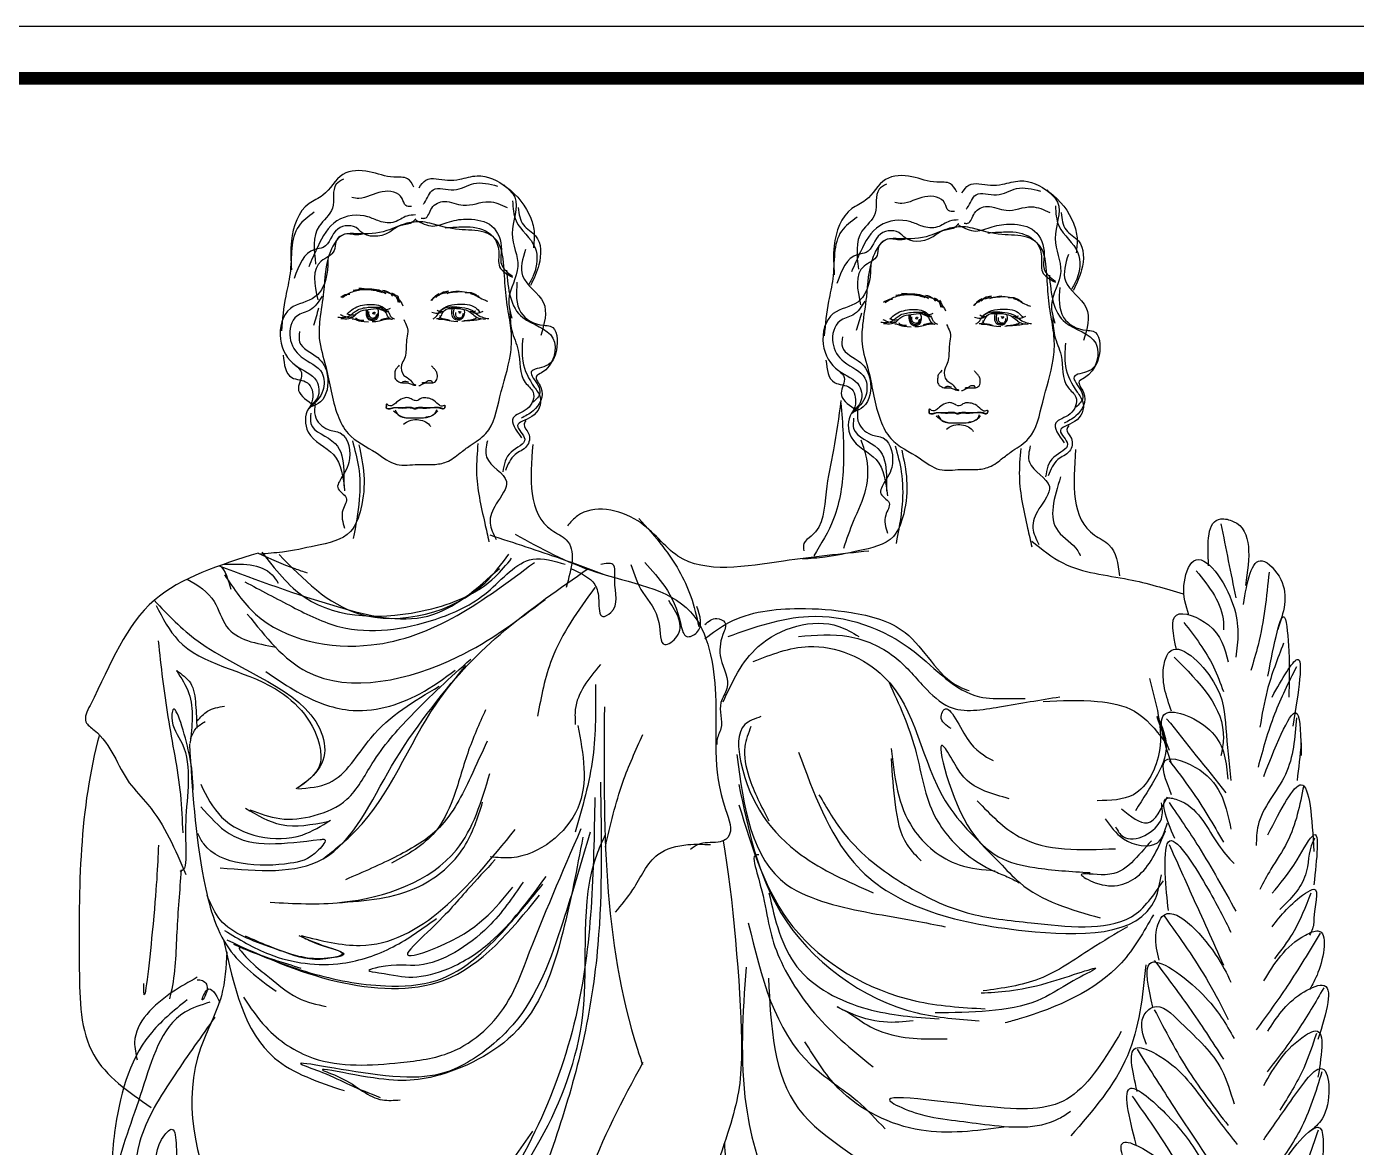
# Model space of a CAD drawing. Extents: x 3172 to 33391, y 13916 to 34175.
# Drawn here: x 4841 to 6028, y 16581 to 17581 of the extents above; entities that cross this region are included whole.
import ezdxf

# ---------------------------------------------------------------- set-up
doc = ezdxf.new("R2010")
doc.units = 0
doc.layers.get('0').update_dxf_attribs({"linetype": 'CONTINUOUS'})

# ---------------------------------------------------------------- blocks, each defined once
blk = doc.blocks.new('A$C78832254')
at = {"color": 7}
for points in [[(299.03029, 2212.48373), (293.41999, 2219.8416), (281.14744, 2221.2431), (259.05685, 2226.14835), (235.56368, 2223.69572), (217.68083, 2205.12587), (205.40827, 2197.768), (189.62929, 2164.4824), (189.62929, 2138.55467)], [(303.6364, 2211.64769), (309.82302, 2218.60228), (329.15619, 2218.60228), (339.98276, 2219.37501), (355.44931, 2222.46594), (381.74242, 2212.42042), (403.39556, 2184.60205), (406.48887, 2171.46561), (405.71554, 2158.32916)], [(783.77723, 2207.99952), (778.16693, 2215.35739), (765.89437, 2216.75889), (743.80378, 2221.66413), (720.31062, 2219.21151), (702.42777, 2200.64165), (690.15521, 2193.28378), (674.37622, 2159.99819), (674.37622, 2134.07046)], [(236.26324, 2219.61307), (229.70167, 2214.92985), (226.26466, 2193.69922), (214.39137, 2177.46404), (211.26682, 2143.74482)], [(296.92644, 2194.965), (291.66677, 2196.01612), (288.51097, 2202.32287), (270.62811, 2208.27923), (249.94009, 2202.32287), (243.62851, 2203.02362)], [(307.50304, 2197.13359), (308.44042, 2198.38245), (316.25179, 2209.93441), (334.68665, 2209.93441), (352.4966, 2215.55428), (373.74356, 2213.36877)], [(379.36777, 2214.30542), (389.05388, 2203.37789), (386.86669, 2170.90752), (391.86598, 2141.55931), (383.74214, 2111.89888), (386.55424, 2095.35148)], [(721.01017, 2215.12886), (714.44861, 2210.44564), (711.0116, 2189.21501), (699.13831, 2172.97983), (696.01375, 2139.2606)], [(788.38334, 2207.16347), (794.56996, 2214.11806), (813.90313, 2214.11806), (824.7297, 2214.89079), (840.19625, 2217.98172), (866.48935, 2207.93621), (888.1425, 2180.11784), (891.23581, 2166.9814), (890.46248, 2153.84495)], [(792.24998, 2192.64938), (793.18735, 2193.89824), (800.99873, 2205.4502), (819.43359, 2205.4502), (837.24354, 2211.07007), (858.4905, 2208.88456)], [(864.1147, 2209.8212), (873.80081, 2198.89368), (871.61363, 2166.42331), (876.61292, 2137.07509), (868.48907, 2107.41466), (871.30117, 2090.86727)], [(305.62831, 2184.64499), (308.75287, 2184.64499), (315.00197, 2193.69922), (326.25037, 2199.63131), (343.12295, 2196.19694), (365.93218, 2199.31909), (382.17986, 2194.32365)], [(387.15571, 2200.0567), (390.24901, 2182.28386), (407.2622, 2158.32916), (406.15704, 2134.74987), (401.51708, 2125.47708)], [(781.67337, 2190.48078), (776.41371, 2191.53191), (773.25791, 2197.83865), (755.37505, 2203.79502), (734.68703, 2197.83865), (728.37544, 2198.5394)], [(210.06386, 2190.01118), (196.14398, 2177.64747), (188.41071, 2135.14719), (184.54407, 2115.05616), (180.67744, 2084.14686)], [(300.43287, 2187.60713), (292.7187, 2186.556), (281.84872, 2181.30038), (268.1736, 2182.00113), (258.00492, 2185.85525), (230.30402, 2182.3515), (213.12245, 2159.22678), (205.05763, 2141.35767)], [(392.20426, 2194.11514), (396.80037, 2178.61521), (407.71612, 2168.856), (410.58868, 2143.02278), (403.12002, 2124.65249)], [(694.8108, 2185.52697), (680.89091, 2173.16325), (673.15764, 2130.66298), (669.29101, 2110.57194), (665.42438, 2079.66265)], [(790.37525, 2180.16077), (793.4998, 2180.16077), (799.7489, 2189.21501), (810.9973, 2195.14709), (827.86988, 2191.71273), (850.67912, 2194.83488), (866.92679, 2189.83944)], [(871.90264, 2195.57249), (874.99594, 2177.79965), (892.00914, 2153.84495), (890.90397, 2130.26565), (886.26401, 2120.99287)], [(876.9512, 2189.63093), (881.54731, 2174.131), (892.46306, 2164.37178), (895.33562, 2138.53857), (887.86695, 2120.16828)], [(300.78351, 2184.10338), (296.92644, 2180.59963), (286.4071, 2177.79664), (276.58906, 2171.84027), (251.69332, 2172.54102), (249.2388, 2174.99364), (231.00531, 2174.99364), (218.03147, 2158.52603), (210.66794, 2156.77415), (192.0838, 2130.84643)], [(300.58144, 2181.49252), (292.63789, 2180.0918), (274.88171, 2173.55508), (247.78016, 2170.75363), (237.033, 2170.28672), (224.41676, 2154.87873), (218.34228, 2118.92676), (215.00062, 2094.13402), (214.55523, 2077.22181), (220.34544, 2052.29854), (230.95852, 2008.73631), (240.30388, 1992.3945), (265.53634, 1975.11888), (283.7598, 1964.84689), (302.45052, 1964.84689), (316.46856, 1964.84689), (328.15026, 1967.18143), (340.29922, 1975.11888), (349.17731, 1981.6556), (363.19535, 1992.3945), (375.81159, 2025.07811), (385.15695, 2062.89772), (386.09149, 2081.57407), (383.28788, 2101.18423), (380.48427, 2124.06275), (378.61519, 2148.34201), (373.00799, 2164.68381), (361.79355, 2172.15435), (339.36469, 2174.48889), (313.19768, 2180.0918), (304.78686, 2181.49252), (297.31057, 2181.02561)], [(300.5431, 2183.05659), (316.00964, 2177.64747), (330.70285, 2181.51113), (347.71604, 2183.82932), (368.59586, 2177.64747), (377.10245, 2156.7837), (377.10245, 2143.64725), (387.15571, 2132.829)], [(326.83621, 2176.102), (340.75609, 2176.87473), (349.26269, 2176.87473), (369.36918, 2168.37468), (374.78247, 2155.23823), (375.5558, 2141.32905), (387.15571, 2132.05626)], [(785.53045, 2179.61917), (781.67337, 2176.11542), (771.15404, 2173.31243), (761.33599, 2167.35606), (736.44025, 2168.05681), (733.98574, 2170.50943), (715.75224, 2170.50943), (702.77841, 2154.04181), (695.41488, 2152.28994), (676.83073, 2126.36221)], [(785.1798, 2183.12291), (777.46564, 2182.07179), (766.59566, 2176.81617), (752.92054, 2177.51692), (742.75185, 2181.37104), (715.05095, 2177.86729), (697.86939, 2154.74256), (689.80457, 2136.87346)], [(785.32838, 2177.00831), (777.38483, 2175.60759), (759.62865, 2169.07087), (732.5271, 2166.26941), (721.77994, 2165.8025), (709.1637, 2150.39452), (703.08922, 2114.44255), (699.74756, 2089.64981), (699.30216, 2072.73759), (705.09238, 2047.81433), (715.70546, 2004.25209), (725.05081, 1987.91029), (750.28328, 1970.63466), (768.50674, 1960.36268), (787.19746, 1960.36268), (801.21549, 1960.36268), (812.89719, 1962.69722), (825.04616, 1970.63466), (833.92425, 1977.17139), (847.94229, 1987.91029), (860.55853, 2020.5939), (869.90389, 2058.4135), (870.83843, 2077.08985), (868.03482, 2096.70002), (865.23121, 2119.57854), (863.36213, 2143.85779), (857.75492, 2160.1996), (846.54049, 2167.67014), (824.11163, 2170.00468), (797.94462, 2175.60759), (789.53379, 2177.00831), (782.05751, 2176.5414)], [(785.29004, 2178.57238), (800.75657, 2173.16325), (815.44979, 2177.02691), (832.46297, 2179.34511), (853.3428, 2173.16325), (861.84939, 2152.29949), (861.84939, 2139.16303), (871.90264, 2128.34478)], [(253.09589, 2170.43877), (248.88816, 2169.73802), (237.66755, 2170.43877), (229.60273, 2164.13202), (227.84951, 2155.72303), (216.27825, 2146.26292), (213.12245, 2111.9262)], [(737.84283, 2165.95456), (733.6351, 2165.25381), (722.41449, 2165.95456), (714.34966, 2159.64781), (712.59644, 2151.23882), (701.02519, 2141.7787), (697.86939, 2107.44198)], [(811.58314, 2171.61779), (825.50303, 2172.39052), (834.00962, 2172.39052), (854.11612, 2163.89047), (859.52941, 2150.75402), (860.30274, 2136.84484), (871.90264, 2127.57205)], [(398.75561, 2156.7837), (396.10378, 2133.2044), (414.66363, 2109.24971), (412.34365, 2079.88588)], [(883.50255, 2152.29949), (880.85072, 2128.72019), (899.41057, 2104.76549), (897.09059, 2075.40167)], [(222.24559, 2147.72053), (221.38893, 2134.88061), (210.68077, 2114.33674), (188.83611, 2104.06481), (179.84125, 2076.67298), (193.5477, 2053.13314), (211.96575, 2039.43722), (212.82241, 2024.45732), (205.11252, 2015.04138), (204.65057, 1993.73719), (227.07705, 1973.64616), (237.1303, 1941.1914)], [(381.74242, 2138.23812), (396.22585, 2095.94893), (423.17022, 2077.56768), (413.11698, 2046.65839), (408.47702, 2043.56746), (412.34365, 2033.52195), (405.38371, 2012.65818), (394.88897, 2006.10091)], [(706.99253, 2143.23631), (706.13587, 2130.3964), (695.42771, 2109.85253), (673.58305, 2099.5806), (664.58819, 2072.18877), (678.29464, 2048.64892), (696.71268, 2034.95301), (697.56934, 2019.9731), (689.85946, 2010.55717), (689.39751, 1989.25298), (711.82398, 1969.16194), (721.87724, 1936.70719)], [(391.02234, 2127.41987), (394.50232, 2100.5415), (414.61027, 2089.06007), (420.85024, 2088.38593), (426.26353, 2066.74943), (416.98361, 2052.84026), (403.83706, 2047.43113), (410.02367, 2035.06741), (411.57032, 2028.88555), (405.38371, 2020.3855)], [(866.48935, 2133.75391), (880.97279, 2091.46471), (907.91716, 2073.08347), (897.86392, 2042.17418), (893.22395, 2039.08325), (897.09059, 2029.03773), (890.13064, 2008.17397), (879.63591, 2001.6167)], [(217.02381, 2115.05616), (206.19722, 2102.69244), (194.59733, 2097.28331), (188.41071, 2077.96501), (198.46396, 2060.9649), (217.02381, 2046.28299), (217.79712, 2030.82834), (206.19722, 2015.3737)], [(233.65208, 2114.21192), (239.09876, 2116.75174), (241.82209, 2116.75174)], [(244.72699, 2120.56148), (253.07856, 2121.28715), (269.60013, 2119.83582), (273.95748, 2117.29599)], [(249.81055, 2122.19423), (259.61457, 2121.28715), (270.68948, 2118.38449)], [(271.05258, 2120.56148), (277.77015, 2117.65882), (279.94883, 2115.11899)], [(278.91782, 2118.11928), (281.40127, 2116.75174), (284.89677, 2109.66776)], [(283.58432, 2115.93354), (284.85083, 2114.21192), (285.91757, 2109.37633)], [(314.06861, 2111.1112), (317.84556, 2114.45392), (333.60081, 2118.76711), (350.19741, 2117.65514), (361.04272, 2112.09772), (364.93591, 2110.70836)], [(314.93192, 2111.1112), (317.62974, 2114.77741), (321.51459, 2117.58098)], [(318.49304, 2113.80694), (320.97502, 2116.17919), (327.12605, 2119.30625), (329.71595, 2119.73758)], [(320.99969, 2115.52004), (323.52526, 2117.52601), (330.06588, 2119.59668)], [(328.74475, 2117.58098), (333.81664, 2119.0906), (339.39109, 2119.79081)], [(344.93165, 2118.22796), (348.60068, 2118.44362), (354.60931, 2116.62009)], [(349.67981, 2117.36532), (353.13301, 2116.50269), (357.32918, 2114.74353)], [(729.47393, 2116.07727), (737.8255, 2116.80294), (754.34707, 2115.35161), (758.70441, 2112.81178)], [(734.55749, 2117.71001), (744.36151, 2116.80294), (755.43642, 2113.90028)], [(755.79952, 2116.07727), (762.51708, 2113.17461), (764.69576, 2110.63478)], [(798.81554, 2106.62698), (802.59249, 2109.96971), (818.34775, 2114.28289), (834.94434, 2113.17093), (845.78966, 2107.6135), (849.68284, 2106.22415)], [(803.23997, 2109.32273), (805.72196, 2111.69498), (811.87298, 2114.82204), (814.46289, 2115.25337)], [(805.74663, 2111.03582), (808.2722, 2113.04179), (814.81281, 2115.11247)], [(813.49168, 2113.09677), (818.56358, 2114.60639), (824.13802, 2115.3066)], [(829.67859, 2113.74374), (833.34761, 2113.95941), (839.35625, 2112.13587)], [(875.76928, 2122.93566), (879.24925, 2096.05729), (899.35721, 2084.57585), (905.59718, 2083.90172), (911.01047, 2062.26522), (901.73055, 2048.35604), (888.58399, 2042.94692), (894.7706, 2030.5832), (896.31725, 2024.40134), (890.13064, 2015.90129)], [(213.93049, 2104.23791), (209.29053, 2088.78326)], [(231.14637, 2096.28957), (233.8112, 2096.12314), (239.47398, 2096.62241), (243.95323, 2099.39672), (247.63505, 2102.11442), (258.29439, 2105.11005), (267.28821, 2105.27648), (270.95236, 2104.7772), (273.2841, 2103.61224), (277.25135, 2099.12985), (278.55852, 2096.66822), (280.77067, 2095.16109), (281.7762, 2094.508)], [(233.69765, 2095.198), (240.8908, 2095.12684), (245.3064, 2096.97712), (248.36883, 2099.96603), (255.89939, 2102.91071), (265.17659, 2103.95125), (272.01589, 2103.06859), (274.70197, 2101.09505)], [(239.35415, 2099.36736), (244.90781, 2103.82368), (258.70778, 2107.69143), (271.75045, 2104.91674), (274.19069, 2102.8147)], [(256.61587, 2102.96759), (256.38984, 2101.56226), (256.72161, 2097.43588), (258.52605, 2094.36687), (262.90274, 2093.44616), (265.93571, 2094.67377), (267.5098, 2099.23892), (267.04908, 2102.92172), (266.47321, 2104.3795)], [(257.64555, 2102.79191), (257.41953, 2100.2824), (258.33409, 2096.43845), (260.59922, 2094.55868), (263.5938, 2094.71213), (266.08928, 2096.63026), (266.85713, 2099.69927)], [(268.40571, 2103.40586), (273.78229, 2100.58673), (275.19002, 2097.62273), (277.35189, 2095.21133), (278.40769, 2094.75919), (279.81542, 2094.60848)], [(268.86079, 2103.44265), (273.05252, 2102.94989), (278.10723, 2104.30499)], [(316.19913, 2094.89477), (318.70143, 2096.50215), (321.80471, 2101.15038), (325.02774, 2103.83417), (341.85913, 2104.90769), (351.34107, 2102.16033), (355.99656, 2098.40302), (360.83111, 2096.07707), (365.84472, 2095.00355)], [(319.20188, 2095.0044), (320.48727, 2095.2072), (322.31389, 2096.086), (323.8699, 2098.51962), (326.23774, 2102.23765), (332.05585, 2104.67127), (340.51243, 2104.94167)], [(324.78246, 2101.14773), (322.77602, 2101.00452), (319.76635, 2102.5798)], [(323.06265, 2102.5798), (328.07876, 2105.73035), (337.89598, 2107.80685), (354.01917, 2104.87111), (358.462, 2100.21688)], [(329.86229, 2104.01309), (339.53139, 2104.01309), (350.44578, 2100.0133), (354.92222, 2096.25599), (362.97979, 2094.64571)], [(333.26438, 2104.37093), (332.72721, 2101.86606), (333.26438, 2097.03522), (334.8759, 2094.88818), (340.17328, 2094.07221), (342.39631, 2095.42494), (344.36594, 2100.79254), (343.82876, 2103.29741)], [(334.70686, 2103.71107), (334.2171, 2100.84467), (335.47648, 2096.1256), (339.3596, 2094.79727), (342.12325, 2096.40524), (343.03281, 2099.69112)], [(701.77074, 2110.57194), (690.94416, 2098.20823), (679.34426, 2092.7991), (673.15764, 2073.4808), (683.2109, 2056.48069), (701.77074, 2041.79878), (702.54406, 2026.34413), (690.94416, 2010.88949)], [(718.39902, 2109.7277), (723.84569, 2112.26753), (726.56903, 2112.26753)], [(724.10109, 2094.88314), (729.65475, 2099.33947), (743.45472, 2103.20722), (756.49739, 2100.43252), (758.93763, 2098.33049)], [(763.66476, 2113.63507), (766.14821, 2112.26753), (769.64371, 2105.18355)], [(768.33125, 2111.44933), (769.59777, 2109.7277), (770.6645, 2104.89212)], [(799.67886, 2106.62698), (802.37667, 2110.29319), (806.26153, 2113.09677)], [(800.94607, 2090.41056), (803.44837, 2092.01794), (806.55165, 2096.66617), (809.77467, 2099.34996), (826.60607, 2100.42347), (836.088, 2097.67612), (840.74349, 2093.91881), (845.57805, 2091.59286), (850.59165, 2090.51934)], [(807.80959, 2098.09558), (812.8257, 2101.24614), (822.64292, 2103.32264), (838.7661, 2100.3869), (843.20893, 2095.73266)], [(834.42674, 2112.88111), (837.87995, 2112.01847), (842.07612, 2110.25932)], [(233.10792, 2098.76139), (236.43663, 2097.2831), (242.97078, 2096.54396), (244.32692, 2096.91353)], [(239.2722, 2099.25416), (243.58721, 2098.26863), (246.42279, 2098.6382)], [(246.92896, 2095.79093), (249.28447, 2094.26795), (254.27262, 2093.71414)], [(258.67961, 2101.04196), (258.60283, 2099.46909), (259.90816, 2096.51517), (263.36345, 2095.63283), (265.28306, 2097.09061), (265.89732, 2098.93202)], [(277.6892, 2094.68331), (275.89389, 2094.508), (272.12841, 2093.96712), (267.91538, 2092.75413), (261.77436, 2092.11196)], [(262.28685, 2100.34379), (263.13568, 2100.43803), (263.89019, 2100.90923), (264.26744, 2100.34379), (263.79587, 2099.40138), (263.79587, 2098.93017), (263.22999, 2099.30714), (262.47548, 2099.49562), (262.47548, 2100.1553)], [(276.54747, 2096.71845), (276.34638, 2095.86442), (274.27207, 2095.22923), (271.64274, 2094.55843), (269.06934, 2093.66402)], [(273.05252, 2101.71797), (276.01138, 2101.4716), (276.62781, 2101.96436)], [(289.93427, 2094.17306), (292.8426, 2087.89447), (293.46582, 2085.19595), (292.63487, 2077.51553), (292.21939, 2072.11848), (290.55748, 2059.45617), (288.06462, 2053.64396), (290.14201, 2044.30291), (295.95869, 2040.15133), (299.66007, 2036.10614), (301.17449, 2036.10614)], [(323.42095, 2100.28848), (319.98133, 2099.64405), (314.89358, 2100.50329)], [(322.34607, 2097.92556), (322.34607, 2096.35029), (323.56427, 2095.27624), (326.86055, 2094.63181), (330.87343, 2093.70096)], [(336.10619, 2100.53007), (336.42103, 2097.45393), (338.83485, 2095.67117), (340.7939, 2095.88091)], [(339.11471, 2101.40396), (339.60448, 2101.08936), (340.51404, 2101.19423), (340.65396, 2101.2991), (340.89885, 2101.01945), (340.30414, 2100.1805), (340.16421, 2099.83094), (339.81438, 2099.76103), (339.60448, 2100.39024), (339.11471, 2100.98449), (339.11471, 2101.2991)], [(359.16673, 2094.50494), (356.74903, 2093.92279), (351.15718, 2093.31294), (341.92946, 2092.58432)], [(354.99155, 2095.78208), (354.3812, 2095.2748), (351.87805, 2094.26079), (346.95673, 2093.26546), (343.46321, 2092.92488)], [(349.14638, 2101.72055), (351.79775, 2101.43414), (354.3058, 2102.00697)], [(351.22448, 2100.78971), (353.87585, 2099.93046), (357.81707, 2100.5749), (360.89839, 2101.79216)], [(384.7356, 2101.68964), (386.45913, 2084.4675), (392.20426, 2066.67129), (398.52391, 2037.96771), (405.41807, 2029.35664), (400.24745, 2014.43079), (387.60816, 2006.39379), (395.07683, 1988.59757)], [(698.67743, 2099.75369), (694.03747, 2084.29904)], [(715.89331, 2091.80535), (718.55814, 2091.63893), (724.22091, 2092.1382), (728.70017, 2094.9125), (732.38198, 2097.6302), (743.04132, 2100.62583), (752.03515, 2100.79226), (755.6993, 2100.29299), (758.03103, 2099.12802), (761.99828, 2094.64563), (763.30545, 2092.18401), (765.5176, 2090.67688), (766.52313, 2090.02379)], [(717.85486, 2094.27717), (721.18357, 2092.79889), (727.71771, 2092.05974), (729.07385, 2092.42931)], [(718.44458, 2090.71379), (725.63774, 2090.64263), (730.05333, 2092.49291), (733.11576, 2095.48182), (740.64632, 2098.4265), (749.92353, 2099.46703), (756.76283, 2098.58438), (759.4489, 2096.61083)], [(724.01914, 2094.76994), (728.33414, 2093.78441), (731.16972, 2094.15399)], [(731.67589, 2091.30672), (734.0314, 2089.78374), (739.01956, 2089.22992)], [(741.36281, 2098.48337), (741.13677, 2097.07804), (741.46855, 2092.95167), (743.27298, 2089.88266), (747.64968, 2088.96195), (750.68265, 2090.18956), (752.25673, 2094.7547), (751.79602, 2098.43751), (751.22015, 2099.89529)], [(742.39249, 2098.3077), (742.16647, 2095.79819), (743.08102, 2091.95424), (745.34615, 2090.07447), (748.34074, 2090.22792), (750.83622, 2092.14605), (751.60406, 2095.21505)], [(743.42655, 2096.55774), (743.34976, 2094.98487), (744.65509, 2092.03096), (748.11039, 2091.14862), (750.02999, 2092.6064), (750.64426, 2094.44781)], [(762.43614, 2090.1991), (760.64083, 2090.02379), (756.87534, 2089.48291), (752.66231, 2088.26992), (746.52129, 2087.62775)], [(747.03379, 2095.85957), (747.88261, 2095.95382), (748.63713, 2096.42502), (749.01437, 2095.85957), (748.5428, 2094.91717), (748.5428, 2094.44596), (747.97692, 2094.82292), (747.22242, 2095.01141), (747.22242, 2095.67109)], [(753.15264, 2098.92164), (758.52923, 2096.10252), (759.93696, 2093.13852), (762.09883, 2090.72712), (763.15462, 2090.27498), (764.56236, 2090.12427)], [(753.60773, 2098.95844), (757.79945, 2098.46568), (762.85417, 2099.82078)], [(761.29441, 2092.23424), (761.09331, 2091.38021), (759.01901, 2090.74502), (756.38968, 2090.07422), (753.81628, 2089.17981)], [(757.79945, 2097.23376), (760.75832, 2096.98738), (761.37475, 2097.48014)], [(808.16789, 2095.80427), (804.72827, 2095.15984), (799.64051, 2096.01908)], [(803.94882, 2090.52018), (805.23421, 2090.72298), (807.06082, 2091.60179), (808.61684, 2094.03541), (810.98468, 2097.75344), (816.80279, 2100.18705), (825.25937, 2100.45745)], [(809.5294, 2096.66352), (807.52296, 2096.5203), (804.51329, 2098.09558)], [(807.09301, 2093.44135), (807.09301, 2091.86608), (808.3112, 2090.79202), (811.60749, 2090.14759), (815.62037, 2089.21674)], [(814.60923, 2099.52888), (824.27832, 2099.52888), (835.19271, 2095.52909), (839.66915, 2091.77177), (847.72673, 2090.16149)], [(818.01131, 2099.88671), (817.47415, 2097.38184), (818.01131, 2092.55101), (819.62283, 2090.40397), (824.92021, 2089.588), (827.14325, 2090.94073), (829.11288, 2096.30832), (828.5757, 2098.8132)], [(819.45379, 2099.22685), (818.96404, 2096.36046), (820.22342, 2091.64139), (824.10653, 2090.31306), (826.87019, 2091.92103), (827.77975, 2095.2069)], [(820.85312, 2096.04585), (821.16797, 2092.96972), (823.58179, 2091.18695), (825.54083, 2091.3967)], [(823.86165, 2096.91975), (824.35142, 2096.60515), (825.26098, 2096.71002), (825.4009, 2096.81489), (825.64578, 2096.53524), (825.05108, 2095.69629), (824.91115, 2095.34673), (824.56131, 2095.27682), (824.35142, 2095.90603), (823.86165, 2096.50028), (823.86165, 2096.81489)], [(839.73848, 2091.29787), (839.12814, 2090.79058), (836.62498, 2089.77658), (831.70367, 2088.78125), (828.21014, 2088.44067)], [(833.89331, 2097.23634), (836.54468, 2096.94992), (839.05274, 2097.52275)], [(835.97142, 2096.30549), (838.62279, 2095.44625), (842.564, 2096.09068), (845.64532, 2097.30794)], [(869.48253, 2097.20542), (871.20607, 2079.98329), (876.9512, 2062.18707), (883.27084, 2033.4835), (890.16501, 2024.87243), (884.99438, 2009.94657), (872.35509, 2001.90957), (879.82377, 1984.11336)], [(196.91731, 2083.37413), (196.91731, 2074.10135), (213.15716, 2060.19217), (221.66377, 2044.73752), (215.47714, 2020.78282), (206.97055, 2016.14643)], [(681.66425, 2078.88992), (681.66425, 2069.61713), (697.9041, 2055.70796), (706.4107, 2040.25331), (700.22408, 2016.29861), (691.71749, 2011.66222)], [(774.68121, 2089.68885), (777.58954, 2083.41026), (778.21276, 2080.71174), (777.38181, 2073.03131), (776.96633, 2067.63427), (775.30442, 2054.97195), (772.81155, 2049.15974), (774.88895, 2039.81869), (780.70562, 2035.66712), (784.407, 2031.62193), (785.92142, 2031.62193)], [(843.91367, 2090.02072), (841.49597, 2089.43857), (835.90412, 2088.82873), (826.6764, 2088.1001)], [(396.22585, 2077.57864), (396.22585, 2056.91207), (406.56709, 2033.94922), (411.73771, 2024.76407), (404.26904, 2007.54193), (391.62975, 1999.50493), (397.94939, 1987.44943), (385.88462, 1975.968), (378.41595, 1958.17179)], [(880.97279, 2073.09443), (880.97279, 2052.42786), (891.31403, 2029.465), (896.48465, 2020.27986), (889.01597, 2003.05772), (876.37668, 1995.02071), (882.69633, 1982.96522), (870.63155, 1971.48379), (863.16289, 1953.68758)], [(182.22409, 2062.51037), (189.95737, 2042.41932), (203.87724, 2037.78293), (208.5172, 2023.10102), (205.4239, 2014.60097)], [(666.97103, 2058.02615), (674.7043, 2037.93511), (688.62418, 2033.29872), (693.26414, 2018.61681), (690.17084, 2010.11675)], [(193.67269, 2052.93521), (198.5144, 2047.02212), (195.82457, 2033.04575), (207.65983, 2019.06938)], [(285.83779, 2053.45413), (284.5207, 2051.75096), (282.58379, 2049.19622), (281.96399, 2045.63506), (282.11894, 2041.99648), (285.68284, 2038.51273), (290.09898, 2037.66116), (293.12055, 2037.58374), (296.91687, 2036.57733), (299.00874, 2035.64833), (300.86816, 2035.49349)], [(303.3474, 2035.41608), (304.27711, 2035.41608), (306.36896, 2036.42249), (309.31306, 2037.58374), (314.89134, 2037.66116), (318.30028, 2038.8224), (320.08224, 2043.00289), (319.8498, 2045.63506), (318.61019, 2048.49947), (317.75795, 2049.50588), (315.82105, 2051.75096), (314.81385, 2052.75738)], [(678.41963, 2048.45099), (683.26133, 2042.53791), (680.5715, 2028.56154), (692.40677, 2014.58516)], [(770.58472, 2048.96991), (769.26763, 2047.26675), (767.33073, 2044.712), (766.71093, 2041.15084), (766.86588, 2037.51227), (770.42978, 2034.02852), (774.84591, 2033.17694), (777.86749, 2033.09953), (781.66381, 2032.09311), (783.75567, 2031.16411), (785.61509, 2031.00928)], [(788.09434, 2030.93186), (789.02404, 2030.93186), (791.1159, 2031.93828), (794.05999, 2033.09953), (799.63827, 2033.17694), (803.04722, 2034.33819), (804.82917, 2038.51868), (804.59674, 2041.15084), (803.35712, 2044.01526), (802.50489, 2045.02167), (800.56798, 2047.26675), (799.56079, 2048.27317)], [(288.06034, 2037.8157), (289.54447, 2038.80436), (294.2442, 2038.55719)], [(306.85928, 2037.07421), (306.61192, 2037.56853), (309.08547, 2038.06286), (310.81694, 2039.29868), (315.02197, 2039.05152), (315.26932, 2037.8157)], [(772.80728, 2033.33149), (774.29141, 2034.32014), (778.99114, 2034.07298)], [(791.60621, 2032.58999), (791.35885, 2033.08432), (793.8324, 2033.57865), (795.56388, 2034.81447), (799.76891, 2034.5673), (800.01626, 2033.33149)], [(210.83718, 2019.23736), (210.83718, 2008.41911), (222.43709, 1996.0554), (233.26367, 1992.96446), (240.99693, 1966.69157), (232.49034, 1949.69146), (230.94369, 1944.28234), (238.67695, 1935.00954), (235.58365, 1924.19129), (237.1303, 1907.96392)], [(298.64593, 2022.25531), (296.52558, 2023.39616), (293.50816, 2024.45552), (289.10436, 2023.80361), (283.55884, 2020.38106), (280.29676, 2017.77341), (277.60556, 2017.20298), (275.48521, 2018.26234), (275.159, 2018.66979), (274.26193, 2018.34383), (274.34348, 2016.87703), (274.01728, 2016.14363), (274.9959, 2014.92129), (278.82883, 2014.8398), (280.78608, 2015.41022), (289.10436, 2015.16576), (295.79161, 2015.49172), (297.66731, 2015.08427), (300.60317, 2014.51384), (302.64196, 2015.24725), (307.12732, 2015.16576), (313.65147, 2015.49172), (318.95234, 2015.65469), (323.68234, 2014.8398), (325.23182, 2014.51384), (326.45511, 2015.16576), (326.53665, 2015.65469), (326.69976, 2016.22512), (327.18907, 2016.79554), (326.78131, 2017.28447), (325.96579, 2017.44745), (324.17165, 2016.95851), (320.99113, 2018.34383), (315.4456, 2022.74425), (310.87871, 2024.12956), (305.74094, 2023.88509), (301.25559, 2021.76637), (299.05369, 2022.01085)], [(783.39287, 2017.7711), (781.27252, 2018.91195), (778.2551, 2019.97131), (773.85129, 2019.31939), (768.30577, 2015.89685), (765.0437, 2013.2892), (762.35249, 2012.71877), (760.23214, 2013.77813), (759.90594, 2014.18557), (759.00887, 2013.85962), (759.09042, 2012.39282), (758.76421, 2011.65942), (759.74284, 2010.43708), (763.57577, 2010.35559), (765.53301, 2010.92601), (773.85129, 2010.68154), (780.53855, 2011.0075), (782.41424, 2010.60006), (785.3501, 2010.02963), (787.3889, 2010.76304), (791.87426, 2010.68154), (798.3984, 2011.0075), (803.69928, 2011.17048), (808.42927, 2010.35559), (809.97876, 2010.02963), (811.20204, 2010.68154), (811.28359, 2011.17048), (811.44669, 2011.7409), (811.93601, 2012.31133), (811.52825, 2012.80026), (810.71273, 2012.96324), (808.91859, 2012.4743), (805.73807, 2013.85962), (800.19254, 2018.26003), (795.62564, 2019.64535), (790.48787, 2019.40088), (786.00252, 2017.28216), (783.80063, 2017.52663)], [(206.97055, 2010.73731), (206.97055, 2001.46452), (228.62371, 1983.69167), (236.35697, 1959.73698), (236.35697, 1945.8278)], [(280.80328, 2012.83755), (286.15638, 2008.58983), (294.34346, 2006.38731), (299.22423, 2006.54463), (307.56876, 2006.54463), (317.48773, 2010.00573), (320.32173, 2012.83755)], [(282.25401, 2013.53598), (284.61901, 2009.6245), (290.32764, 2006.69089), (295.71006, 2006.52791)], [(319.11543, 2013.53598), (317.6475, 2010.43939), (313.81456, 2007.66876), (309.81853, 2007.01685)], [(695.58412, 2014.75315), (695.58412, 2003.9349), (707.18402, 1991.57118), (718.01061, 1988.48025), (725.74387, 1962.20736), (717.23728, 1945.20725), (715.69063, 1939.79812), (723.42389, 1930.52533), (720.33059, 1919.70708), (721.87724, 1903.47971)], [(765.55021, 2008.35333), (770.90331, 2004.10562), (779.0904, 2001.90309), (783.97116, 2002.06042), (792.31569, 2002.06042), (802.23467, 2005.52152), (805.06866, 2008.35333)], [(767.00094, 2009.05176), (769.36594, 2005.14029), (775.07458, 2002.20668), (780.45699, 2002.0437)], [(803.86237, 2009.05176), (802.39444, 2005.95518), (798.56149, 2003.18455), (794.56546, 2002.53263)], [(289.83832, 2000.90516), (294.81299, 2003.83877), (301.82644, 2004.89813), (313.08059, 1999.9273), (313.97767, 1998.70496)], [(399.09842, 2004.0975), (397.37489, 2000.65307), (401.39648, 1992.61608), (399.67294, 1981.13464), (389.33169, 1973.67172), (380.71401, 1959.31993)], [(691.71749, 2006.25309), (691.71749, 1996.98031), (713.37065, 1979.20746), (721.10391, 1955.25277), (721.10391, 1941.34359)], [(774.58526, 1996.42095), (779.55993, 1999.35456), (786.57338, 2000.41391), (797.82753, 1995.44308), (798.72461, 1994.22074)], [(883.84536, 1999.61329), (882.12182, 1996.16886), (886.14341, 1988.13186), (884.41988, 1976.65043), (874.07863, 1969.1875), (865.46094, 1954.83572)], [(244.09024, 1986.00987), (249.50352, 1962.82791), (250.27686, 1933.46408), (244.86356, 1898.69113)], [(356.22263, 1983.69167), (354.95897, 1958.54226), (362.3375, 1912.46377), (366.02676, 1895.87552)], [(364.72923, 1986.00987), (363.9559, 1971.32796), (381.74242, 1949.69146), (372.46249, 1929.60042), (367.0492, 1912.60031), (372.46249, 1897.9184)], [(728.83718, 1981.52566), (734.25046, 1958.3437), (735.02379, 1928.97987), (729.6105, 1894.20692)], [(840.96956, 1979.20746), (839.7059, 1954.05805), (847.08444, 1907.97956), (850.77369, 1891.39131)], [(849.47617, 1981.52566), (848.70284, 1966.84375), (866.48935, 1945.20725), (857.20943, 1925.11621), (851.79614, 1908.1161), (857.20943, 1893.43419)]]:
    blk.add_spline(points, degree=3, dxfattribs=at)
for points, knots in [([(235.20946, 2113.86543), (237.34071, 2115.3264), (242.42407, 2118.81104), (253.17281, 2121.79485), (266.25664, 2120.07041), (279.73889, 2118.36106), (286.50088, 2111.99921), (289.12578, 2106.46201)], [0, 0, 0, 0, 4.8644025147, 11.602339752, 20.3058420755, 29.3459487066, 37.5366579838, 37.5366579838, 37.5366579838, 37.5366579838]), ([(719.9564, 2109.38122), (722.08765, 2110.84219), (727.17101, 2114.32682), (737.91975, 2117.31063), (751.00358, 2115.5862), (764.48582, 2113.87685), (771.24781, 2107.515), (773.87272, 2101.9778)], [0, 0, 0, 0, 4.8644025147, 11.602339752, 20.3058420755, 29.3459487066, 37.5366579838, 37.5366579838, 37.5366579838, 37.5366579838]), ([(243.88065, 2094.82177), (244.29984, 2094.8422), (245.85319, 2094.91791), (249.28663, 2093.05057), (252.55819, 2092.46059), (258.41822, 2092.11196)], [0, 0, 0, 0, 0.7467128092, 2.7669613394, 6.7456623696, 6.7456623696, 6.7456623696, 6.7456623696]), ([(320.6724, 2095.25505), (320.68192, 2095.11424), (320.80513, 2094.70068), (322.10991, 2094.27059), (324.78851, 2094.89175), (329.3994, 2093.43112), (332.59011, 2092.80082), (338.28862, 2092.55053)], [0.6091811702, 0.6091811702, 0.6091811702, 0.6091811702, 0.8850633623, 1.5134505012, 2.7108647463, 6.0208739491, 9.9342647516, 9.9342647516, 9.9342647516, 9.9342647516]), ([(728.62758, 2090.33755), (729.04678, 2090.35799), (730.60012, 2090.4337), (734.03357, 2088.56636), (737.30512, 2087.97638), (743.16515, 2087.62775)], [0, 0, 0, 0, 0.7467128092, 2.7669613394, 6.7456623696, 6.7456623696, 6.7456623696, 6.7456623696]), ([(805.41933, 2090.77083), (805.42885, 2090.63002), (805.55207, 2090.21647), (806.85684, 2089.78638), (809.53545, 2090.40754), (814.14634, 2088.94691), (817.33705, 2088.31661), (823.03556, 2088.06632)], [0.6091811702, 0.6091811702, 0.6091811702, 0.6091811702, 0.8850633623, 1.5134505012, 2.7108647463, 6.0208739491, 9.9342647516, 9.9342647516, 9.9342647516, 9.9342647516])]:
    blk.add_open_spline(points, degree=3, knots=knots, dxfattribs=at)
for points in [[(680.3767, 2021.94807), (673.76604, 1977.9179), (667.15536, 1940.49227), (653.934, 1900.86512), (647.32332, 1894.26059), (647.32332, 1887.65607)], [(680.3767, 2019.74657), (682.58027, 1964.70885), (673.76604, 1916.27568), (656.13755, 1883.25305)], [(274.31022, 2017.59725), (274.59533, 2016.885), (274.31022, 2016.17275), (274.45277, 2015.31805), (276.02093, 2014.74825), (280.72539, 2015.60295), (283.1489, 2015.7454)], [(282.86377, 2015.7454), (286.2852, 2015.7454), (291.41733, 2015.88785), (293.69828, 2016.0303), (296.69202, 2015.88785), (299.82832, 2015.1756), (301.53904, 2015.60295), (305.5307, 2016.0303), (310.52027, 2015.60295), (317.50568, 2015.88785), (324.20596, 2015.1756), (325.489, 2014.74825), (326.48691, 2015.03315), (326.91459, 2016.6001)], [(759.05716, 2013.11303), (759.34227, 2012.40079), (759.05716, 2011.68854), (759.19971, 2010.83384), (760.76786, 2010.26404), (765.47232, 2011.11874), (767.89583, 2011.26119)], [(767.61071, 2011.26119), (771.03213, 2011.26119), (776.16426, 2011.40364), (778.44522, 2011.54609), (781.43896, 2011.40364), (784.57526, 2010.69139), (786.28598, 2011.11874), (790.27764, 2011.54609), (795.26721, 2011.11874), (802.25261, 2011.40364), (808.95289, 2010.69139), (810.23593, 2010.26404), (811.23385, 2010.54894), (811.66153, 2012.11589)], [(698.00519, 1986.72394), (702.41229, 1973.51489), (702.41229, 1942.69378), (691.39451, 1914.07417), (682.58027, 1889.85758)], [(249.87229, 1982.2193), (254.32743, 1955.50898), (251.65961, 1925.36576), (242.43645, 1905.09122), (211.07771, 1892.18924), (181.5636, 1886.65982), (161.27264, 1884.81669)], [(405.17083, 1982.81292), (422.21554, 1906.17375), (434.99908, 1897.65828), (434.99908, 1855.08096)], [(734.61923, 1977.73509), (739.07437, 1951.02477), (736.40654, 1920.88154), (727.18338, 1900.60701), (695.82464, 1887.70502), (666.31053, 1882.17561), (646.01958, 1880.33248)], [(889.91776, 1978.32871), (906.96247, 1901.68953), (919.74602, 1893.17407), (929.09041, 1865.51883)], [(876.49349, 1953.70131), (874.28994, 1905.26814), (891.91841, 1887.65607), (894.12196, 1883.25305)], [(705.35189, 1887.54779), (629.04912, 1878.57936), (534.79279, 1883.06357), (498.88559, 1914.45311), (445.02484, 1918.93733), (436.04804, 1909.9689)], [(499.85644, 1916.65463), (521.31405, 1891.64405), (546.34791, 1846.9823), (553.50047, 1820.18525)], [(1008.70706, 1874.44702), (1019.72484, 1916.27568), (1030.74265, 1914.07417), (1041.76044, 1856.83495)], [(389.50121, 1902.5468), (461.05153, 1869.03881), (546.01755, 1833.29695), (568.37702, 1759.57936), (577.3208, 1656.82151), (579.55675, 1632.24899), (577.3208, 1630.01511), (570.61297, 1627.78125), (552.72539, 1625.54739), (546.01755, 1621.07965)], [(1019.72484, 1911.87266), (1032.94621, 1845.82742)], [(850.89893, 1896.44082), (878.59175, 1876.91114), (937.23536, 1862.26389), (986.10504, 1849.2441)], [(160.06645, 1885.8096), (67.24882, 1843.70823), (9.83565, 1749.79264), (6.1464, 1735.04752), (13.52493, 1727.67497), (44.87255, 1680.82442), (61.48534, 1661.32195), (95.24266, 1598.96509)], [(128.06928, 1875.60099), (172.34043, 1866.38529), (177.87434, 1859.01273)], [(129.9139, 1866.38529), (157.58339, 1831.36565), (260.88275, 1803.71856), (406.60866, 1877.44413)], [(148.01887, 1860.10335), (190.50187, 1837.76468), (232.98489, 1819.89375), (317.95088, 1826.59535), (364.90579, 1851.16788), (405.15284, 1880.20814), (434.22017, 1875.74041)], [(163.11729, 1886.65982), (201.85455, 1846.11075), (310.68781, 1835.05192), (371.56066, 1864.54216), (386.31771, 1881.1304)], [(178.58753, 1884.48774), (250.02599, 1831.61317), (362.559, 1859.33871), (383.8649, 1884.88509)], [(439.05987, 1871.99288), (460.51748, 1857.70112), (464.09375, 1843.40936), (467.67003, 1829.1176), (474.82256, 1832.69054), (478.39883, 1861.27406), (476.6107, 1875.56582), (465.88189, 1875.56582)], [(505.22083, 1877.35229), (523.10219, 1855.91465), (537.40725, 1821.97172), (542.77166, 1811.2529), (551.71233, 1814.82584), (551.71233, 1838.04995)], [(991.07857, 1830.41686), (986.67146, 1856.83495), (995.4857, 1878.85004), (1030.74265, 1839.22288), (1032.94621, 1792.99122)], [(1039.78204, 1839.87734), (1056.51272, 1878.87927), (1073.24339, 1862.16417), (1070.45495, 1817.59053)], [(217.88661, 1612.83188), (247.18336, 1638.11007), (318.81857, 1750.97946), (454.56907, 1871.91472)], [(492.70389, 1875.56582), (503.4327, 1850.55524), (517.73778, 1823.75819), (523.10219, 1804.10702), (533.83099, 1811.2529), (526.67844, 1843.40936)], [(997.68925, 1870.044), (1021.92842, 1823.81233), (1021.92842, 1817.20781)], [(1062.66751, 1868.77378), (1052.89358, 1803.67486), (1046.37764, 1780.89025)], [(460.56613, 1855.08097), (422.21552, 1791.21499), (409.43199, 1740.1222)], [(150.20486, 1831.36565), (203.69917, 1779.75774), (338.07441, 1793.08736), (416.33259, 1844.46628)], [(68.73944, 1839.00522), (88.62798, 1807.81962), (175.27313, 1764.50106), (215.22326, 1711.28381), (215.22326, 1697.97948), (193.91653, 1675.36215)], [(558.86486, 1809.46643), (580.32247, 1823.75819), (642.90718, 1836.26348), (689.39867, 1832.69054), (737.67828, 1814.82584), (785.95791, 1766.59117), (794.89858, 1763.01823)], [(579.67676, 1811.31606), (651.49112, 1829.25294), (745.74745, 1797.8634), (804.09664, 1757.50542), (828.87313, 1755.87235), (844.96635, 1755.87235)], [(980.06078, 1799.59574), (980.06078, 1830.41686), (1008.70706, 1821.61083), (1026.33552, 1788.5882)], [(1061.64283, 1775.92908), (1076.56647, 1828.11321), (1080.29737, 1798.2937), (1080.29737, 1757.29188)], [(558.86486, 1821.97172), (569.59366, 1827.33113), (576.74621, 1823.75819), (574.95807, 1813.03937), (573.16994, 1791.60175), (578.53435, 1764.8047), (573.16994, 1752.29941), (573.16994, 1729.0753), (569.59366, 1718.35648), (569.59366, 1714.78354)], [(575.18837, 1753.0212), (606.60715, 1802.34761), (678.42151, 1820.2845), (696.37509, 1811.31606)], [(986.67146, 1823.81233), (1013.11416, 1784.18518), (1021.92842, 1762.1701)], [(70.69945, 1807.30911), (79.30842, 1739.51332), (90.44944, 1670.19971), (92.59679, 1635.97729)], [(642.51432, 1811.31606), (687.39829, 1811.31606), (727.79387, 1793.37918), (754.72426, 1766.47386), (777.16625, 1748.53699), (822.05023, 1748.53699), (875.911, 1757.50542)], [(975.65366, 1744.55803), (969.04298, 1786.38669), (973.4501, 1797.39423), (1013.11416, 1770.97613), (1024.13197, 1729.14748), (1028.53908, 1682.91581)], [(1075.69942, 1805.30233), (1061.03853, 1762.98804), (1054.52256, 1730.43858)], [(602.11873, 1788.89496), (651.49112, 1802.34761), (718.81709, 1775.4423), (773.44097, 1664.76238), (822.05023, 1609.52618), (840.00381, 1591.5893), (911.81817, 1560.19976)], [(126.0013, 1604.84928), (217.88661, 1612.83188), (279.13054, 1695.46117), (345.27725, 1785.34793)], [(152.63474, 1656.73611), (179.26816, 1648.75353), (209.89657, 1651.41438), (239.19334, 1666.04913), (261.83176, 1697.97948), (296.4552, 1740.55329), (349.72203, 1791.10969)], [(166.68112, 1780.06047), (218.27556, 1750.97946), (240.76545, 1745.692), (304.26628, 1760.23251), (336.01671, 1781.38234)], [(465.52342, 1786.38576), (443.16395, 1746.17617), (443.16395, 1732.77297)], [(977.85723, 1792.99122), (1021.92842, 1720.34145), (1019.72484, 1704.93089)], [(1087.10236, 1784.14519), (1067.55449, 1741.8309), (1052.89358, 1694.63418)], [(1065.37373, 1757.29188), (1087.75919, 1790.83882), (1084.02829, 1731.19983)], [(86.90458, 1781.0003), (99.36788, 1769.82279), (104.12253, 1750.64397), (105.13535, 1729.39454)], [(86.90458, 1781.0003), (98.03622, 1760.50977), (99.05842, 1715.7342)], [(723.37322, 1770.16411), (746.61895, 1711.2106), (762.71217, 1654.04356), (793.11044, 1616.52771), (816.35619, 1602.23595), (828.87313, 1596.87654), (839.60194, 1591.51713)], [(955.83067, 1773.73705), (962.9832, 1745.15353), (964.77134, 1709.42413), (941.52559, 1670.12179), (909.33918, 1664.76238)], [(195.2482, 1675.36215), (223.2133, 1680.68388), (260.50007, 1720.59683), (321.46444, 1766.84183)], [(461.05153, 1768.51483), (458.81559, 1703.7327), (443.16395, 1636.71671)], [(101.85733, 1674.31134), (97.53919, 1710.16887), (83.35969, 1744.5727), (82.85329, 1739.00737), (91.96867, 1715.7342), (95.24266, 1646.55219), (95.24266, 1612.18372), (92.59679, 1602.93068), (89.95091, 1601.60881)], [(105.64176, 1735.97175), (114.75714, 1744.5727), (129.94943, 1749.12615)], [(363.03874, 1745.87502), (347.0587, 1707.2925), (333.74199, 1666.04913), (317.76193, 1636.77965), (279.14347, 1608.84059)], [(469.08851, 1748.63767), (498.91677, 1442.08095), (503.17794, 1429.30775)], [(778.80536, 1729.0753), (769.8647, 1739.79412), (771.65283, 1745.15353), (793.11044, 1720.14295), (816.35619, 1700.49178)], [(861.06858, 1753.36406), (909.54687, 1753.36406), (942.60028, 1744.55803), (969.04298, 1718.13994)], [(975.64776, 1697.79892), (970.07086, 1742.37254), (1011.89757, 1725.65743), (1025.8398, 1683.86966)], [(1057.91191, 1686.47057), (1087.75919, 1742.38214), (1091.49012, 1705.10776)], [(99.56483, 1720.28765), (104.62894, 1729.39454), (112.73148, 1735.4658)], [(608.93263, 1739.79412), (594.62755, 1732.64824), (591.05127, 1698.70531), (644.69532, 1616.52771), (709.06814, 1582.58478)], [(973.712, 1709.42413), (962.9832, 1739.79412), (970.13573, 1720.14295), (962.9832, 1687.98649), (943.31373, 1655.83003)], [(971.24655, 1737.95352), (1024.13197, 1671.90826)], [(1087.10236, 1738.57596), (1077.32843, 1688.12429), (1052.89358, 1642.55506), (1051.26459, 1624.65286)], [(445.34591, 1731.83612), (445.34591, 1658.11055), (386.31771, 1613.8752), (367.23621, 1614.58256)], [(469.99531, 1623.31351), (485.64695, 1681.39404), (503.53453, 1723.8375)], [(599.99196, 1730.86177), (594.62755, 1712.99707), (598.20382, 1686.20002), (616.08516, 1646.89769)], [(830.66127, 1666.54885), (791.3223, 1684.41355), (782.38164, 1696.91884), (772.67784, 1712.66323), (793.11044, 1643.32475), (853.469, 1605.04195), (902.84137, 1600.55774)], [(98.55201, 1715.22825), (111.45639, 1594.1002), (133.91034, 1532.65315), (175.88948, 1494.61449)], [(364.37043, 1717.93596), (349.72203, 1686.00561), (321.75695, 1640.77094), (284.47016, 1615.49274), (237.86168, 1594.20584)], [(725.16134, 1711.2106), (744.83083, 1639.75181), (785.95791, 1607.59536), (818.14433, 1602.23595)], [(1091.49012, 1716.29007), (1087.75919, 1682.74313)], [(587.47502, 1705.85119), (632.17837, 1589.73066), (667.94106, 1573.65243), (746.61895, 1557.5742), (773.44097, 1552.21479)], [(642.51432, 1708.17901), (691.8867, 1609.52618), (844.96635, 1548.64185), (961.19506, 1577.22537), (966.55948, 1598.66301)], [(725.16134, 1702.27825), (728.73761, 1661.18944), (739.46642, 1625.46005), (751.98336, 1611.1683)], [(975.64776, 1669.9404), (970.07086, 1700.58477), (1000.74377, 1692.22721), (1028.62824, 1639.29603)], [(973.4501, 1700.52787), (993.28214, 1674.10977), (1021.92842, 1627.87809)], [(170.80592, 1574.07064), (234.72363, 1574.07064), (336.99193, 1620.9057), (366.82019, 1689.02941)], [(108.68959, 1679.35344), (127.33299, 1650.08396), (199.24322, 1634.11878), (224.54497, 1647.42309)], [(465.52342, 1681.39404), (463.28748, 1536.19273), (449.87179, 1449.07194), (398.44501, 1285.99971), (333.60252, 1143.03226), (313.47899, 1116.22586)], [(589.26315, 1679.05414), (626.81396, 1564.72008), (748.40709, 1475.39659), (803.83925, 1468.25071)], [(1093.6183, 1678.35946), (1078.95741, 1627.90781), (1064.2965, 1603.49571), (1054.52256, 1585.59352)], [(1061.64283, 1634.28644), (1091.49012, 1679.0157), (1102.68284, 1619.3767)], [(230.55997, 1573.61786), (303.77938, 1588.24811), (343.806, 1623.36071), (360.4024, 1663.35006)], [(460.56613, 1667.74075), (443.52142, 1471.88507), (349.77548, 1276.02939), (298.64132, 1207.90567), (264.55189, 1135.52423)], [(660.78851, 1670.12179), (684.03426, 1634.3924), (737.67828, 1589.73066), (793.11044, 1564.72008), (850.33074, 1555.78773), (898.61037, 1552.21479), (939.73745, 1561.14714), (968.34759, 1593.3036)], [(802.05111, 1664.76238), (839.60194, 1632.60593), (925.43237, 1621.88711)], [(925.43237, 1641.53828), (932.58492, 1632.60593), (966.55948, 1648.68415), (966.55948, 1662.97591)], [(930.79679, 1657.6165), (954.04253, 1645.11122), (971.92387, 1668.33532)], [(978.4362, 1630.93848), (972.8593, 1667.15454), (984.01309, 1664.3687), (1017.47444, 1625.36677), (1031.41668, 1608.65167)], [(973.4501, 1663.10223), (999.89282, 1623.47509), (1032.94621, 1566.23587)], [(108.68959, 1659.39698), (133.99134, 1635.44921), (215.22326, 1630.12749), (219.21828, 1630.12749), (213.89159, 1620.81447), (188.58984, 1608.84059), (144.6447, 1608.84059), (111.35293, 1626.13619), (106.02624, 1635.44921)], [(148.63972, 1658.06655), (180.59982, 1643.4318), (221.88161, 1646.09267)], [(589.26315, 1661.18944), (637.54276, 1552.21479), (746.61895, 1486.11541), (809.20366, 1478.96953)], [(146.8371, 1489.25036), (166.68112, 1462.81307), (209.01502, 1435.05393), (287.06814, 1431.08834), (332.04792, 1440.34139), (383.64236, 1486.60664), (399.51756, 1522.29696), (448.46613, 1639.94288)], [(198.34342, 1544.35735), (251.0614, 1535.57919), (389.50121, 1638.95059)], [(916.49171, 1648.68415), (932.58492, 1630.81946), (962.9832, 1627.24652), (971.92387, 1645.11122)], [(456.57964, 1636.71671), (431.98421, 1556.29753), (387.26526, 1464.709), (347.01821, 1431.20101), (266.5241, 1420.03169), (199.44567, 1428.96715), (217.33325, 1422.26555), (241.92867, 1411.09621), (268.76005, 1399.92689)], [(449.87179, 1632.24899), (431.98421, 1547.36206), (387.26526, 1455.77354), (313.47899, 1417.79781), (246.40056, 1420.03169), (217.33325, 1424.49941), (232.98489, 1417.79781), (270.99599, 1397.69303), (286.64763, 1397.69303)], [(322.42279, 1239.08852), (411.86068, 1361.95116), (449.87179, 1473.64448), (463.28748, 1618.84579), (469.99531, 1634.48285)], [(957.61879, 1629.03299), (939.73745, 1609.38183), (916.49171, 1598.66301), (895.0341, 1598.66301), (907.55104, 1591.51713), (946.88998, 1598.66301), (970.13573, 1637.96534)], [(972.8593, 1566.86389), (970.07086, 1600.29411), (972.8593, 1628.15263), (1006.32067, 1589.1507), (1028.62824, 1547.36293)], [(1065.37373, 1582.10232), (1087.75919, 1611.92182), (1102.68284, 1634.28644), (1102.68284, 1589.55719)], [(1103.39224, 1631.16275), (1101.76325, 1627.90781), (1095.24729, 1598.61329), (1072.44145, 1567.69131)], [(70.8857, 1624.93405), (65.35182, 1547.52219), (57.97328, 1494.07115), (57.97328, 1501.44371)], [(478.93911, 1565.233), (494.59075, 1585.33778), (516.95022, 1616.61192), (543.78158, 1625.54739), (563.90511, 1625.54739)], [(607.14449, 1616.52771), (605.35635, 1616.52771), (605.35635, 1600.44948), (621.44957, 1534.35009), (653.63598, 1478.96953), (709.06814, 1427.1619)], [(973.4501, 1625.6766), (993.28214, 1581.64643), (1021.92842, 1517.80269)], [(371.61363, 1612.14419), (347.01821, 1585.33778), (311.24305, 1547.36206), (293.35547, 1527.25727), (320.18683, 1533.95887), (387.26526, 1587.57166)], [(91.27385, 1602.93068), (87.30506, 1547.41238), (82.01331, 1493.21595), (80.69038, 1487.92849)], [(396.52397, 1592.14951), (365.28368, 1552.16016), (303.77938, 1518.0229), (267.65781, 1516.07219), (258.87148, 1513.14615), (267.65781, 1511.19545), (297.92183, 1507.29404), (330.13837, 1515.09685), (367.23621, 1538.50525), (417.02541, 1597.02626)], [(196.39091, 1544.35735), (220.79737, 1534.60385), (236.41753, 1527.7764), (218.84486, 1523.87499), (196.39091, 1525.82569), (169.05567, 1534.60385), (124.14777, 1560.9383), (114.38517, 1580.44531)], [(131.95783, 1540.45594), (230.55997, 1503.39265), (325.25708, 1504.36799), (411.16784, 1580.44531)], [(137.81539, 1536.55455), (206.1535, 1511.19545), (273.51535, 1499.49124), (319.39951, 1504.36799), (384.80886, 1555.0862), (414.09662, 1590.19881)], [(616.08516, 1582.58478), (641.11904, 1516.48539), (703.70373, 1478.96953), (768.07656, 1470.03718)], [(1065.37373, 1552.28282), (1095.22102, 1582.10232), (1102.68284, 1585.82976), (1102.68284, 1559.73769), (1102.68284, 1556.01026), (1098.95194, 1544.82795)], [(1100.13427, 1582.33856), (1083.84437, 1546.53417), (1067.55449, 1523.74954)], [(964.49396, 1522.29026), (961.70552, 1544.57708), (967.2824, 1561.29219), (1014.68601, 1527.86197), (1028.62824, 1502.78931)], [(129.99632, 1548.97116), (169.94645, 1527.68426), (235.19832, 1519.70168), (280.47514, 1534.33643), (319.09359, 1559.61462)], [(959.40692, 1562.93361), (930.79679, 1520.05833), (839.60194, 1470.03718), (827.08499, 1466.46424)], [(969.04298, 1561.83285), (1008.70706, 1502.39213), (1026.33552, 1469.36951)], [(597.63034, 1555.71554), (653.63598, 1428.94837), (694.76306, 1396.79191), (719.79695, 1371.78134)], [(936.16118, 1552.21479), (903.97476, 1532.56362), (857.48327, 1505.76657), (807.41552, 1495.04776)], [(1108.27922, 1546.53417), (1078.95741, 1499.33745), (1051.26459, 1460.2781)], [(1057.91191, 1503.82613), (1095.22102, 1544.82795), (1106.41376, 1548.55537), (1106.41376, 1511.281), (1098.95194, 1496.37125)], [(129.02904, 1540.45594), (174.61872, 1435.05393), (236.79664, 1405.97292)], [(198.34342, 1515.09685), (146.60172, 1532.65315), (143.67293, 1533.6285), (150.50675, 1523.87499), (167.10315, 1509.24474), (195.41464, 1488.7624), (220.79737, 1480.95959)], [(199.31969, 1543.382), (214.53939, 1536.32865), (235.03871, 1527.58428), (225.82554, 1524.36267), (188.58083, 1527.7764), (148.66517, 1543.69233)], [(131.95783, 1529.7271), (127.07653, 1490.71309), (108.52761, 1443.89628), (125.6594, 1301.63677), (197.20972, 1216.74985)], [(958.91706, 1480.50249), (956.12862, 1519.50441), (1003.53223, 1491.6459), (1031.41668, 1452.64397)], [(960.22874, 1522.20571), (991.07857, 1480.37705), (1021.92842, 1434.14537)], [(595.67062, 1516.22374), (595.67062, 1392.36183), (671.96436, 1233.56452), (751.43698, 1173.22155), (776.86824, 1154.16586)], [(805.62738, 1493.26129), (864.63582, 1502.19363), (907.55104, 1514.69892), (887.88157, 1503.9801), (855.69515, 1486.11541), (812.77991, 1477.18306), (764.5003, 1475.39659)], [(952.73142, 1518.3273), (936.23639, 1437.02752), (885.65159, 1365.61554)], [(105.53587, 1507.15247), (83.1764, 1493.74927), (49.63718, 1449.07194), (51.87313, 1433.43488)], [(105.53587, 1504.91861), (107.77182, 1504.91861), (114.47965, 1498.21701), (110.00776, 1487.04767), (114.47965, 1495.98314), (125.6594, 1484.8138)], [(615.58393, 1506.38912), (642.51432, 1389.79942), (732.28228, 1313.56769), (745.74745, 1295.63081)], [(1111.53719, 1497.70998), (1088.73135, 1460.2781), (1061.03853, 1422.84623)], [(1061.64283, 1459.09688), (1091.49012, 1492.64382), (1110.14466, 1500.09869), (1106.41376, 1451.642)], [(116.7156, 1484.8138), (94.35613, 1475.87834), (56.34502, 1406.62849), (31.7496, 1328.44316), (25.04177, 1274.83037), (28.74593, 1139.51296)], [(96.59207, 1487.04767), (63.05287, 1455.77354), (31.7496, 1368.65276), (27.27771, 1310.57223)], [(744.83083, 1468.25071), (684.03426, 1477.18306), (676.88173, 1480.756), (684.03426, 1477.18306), (703.70373, 1464.67777), (734.10203, 1453.95895), (762.71217, 1452.17248), (775.22911, 1452.17248)], [(953.34016, 1447.07228), (950.55172, 1472.14493), (958.91706, 1480.50249), (984.01309, 1466.57323), (1020.26291, 1424.78546), (1031.41668, 1394.14109)], [(960.22874, 1478.17554), (991.07857, 1423.13783), (1026.33552, 1374.70465)], [(121.18751, 1471.4106), (85.41235, 1420.03169), (54.10907, 1359.7173), (63.05287, 1254.72558), (74.2326, 1223.45144)], [(1057.91191, 1410.64018), (1095.22102, 1455.36943), (1102.68284, 1459.09688), (1106.41376, 1418.09506)], [(825.77388, 1373.25527), (751.91203, 1370.66603), (678.05018, 1408.20989), (648.24628, 1449.63759)], [(930.73547, 1458.6999), (885.3817, 1400.44219), (814.11148, 1391.37988), (725.99559, 1395.26373), (746.72874, 1386.20142), (779.12429, 1379.72834), (808.9282, 1375.84449), (875.01512, 1381.02295), (885.3817, 1387.49603)], [(1105.02123, 1457.02316), (1093.6183, 1426.10117), (1072.44145, 1388.6693)], [(944.97482, 1405.2845), (944.97482, 1444.28642), (961.70552, 1438.71471), (1006.32067, 1394.14109), (1034.20514, 1357.92503)], [(944.80383, 1442.95141), (975.65366, 1394.51823), (1024.13197, 1321.86845)], [(503.53453, 1431.20101), (454.3437, 1326.2093), (400.68095, 1187.70959), (369.37768, 1154.20159), (352.70365, 1128.47418)], [(1057.91191, 1362.18349), (1084.02829, 1399.45788), (1110.14466, 1425.54993), (1110.14466, 1380.82068), (1098.95194, 1369.63837)], [(1109.9082, 1422.84623), (1090.36033, 1370.7671), (1064.2965, 1331.70776)], [(943.93408, 1357.92503), (939.39792, 1408.07035), (970.07086, 1385.78354), (1000.74377, 1346.78161), (1028.2039, 1292.16487)], [(940.39672, 1401.12276), (969.04298, 1359.2941), (1029.93191, 1249.43634)], [(107.77182, 1261.42718), (87.64829, 1292.70131), (76.46854, 1366.41889), (80.94046, 1370.88662), (87.64829, 1337.37864), (103.29993, 1299.40291), (143.54698, 1248.02398), (183.79403, 1214.51598), (237.45678, 1138.56453), (257.5803, 1046.97601), (262.05219, 975.49229), (259.81625, 959.85523)], [(128.48415, 1327.99947), (175.06711, 1254.74072), (243.24599, 1207.90567), (332.73076, 1271.77166), (405.1708, 1369.6995)], [(1056.57774, 1289.98999), (1087.75919, 1358.45605), (1106.41376, 1373.36581), (1110.14466, 1339.81887)], [(1106.65023, 1370.7671), (1087.10236, 1315.43303)], [(942.18638, 1316.13725), (933.82105, 1341.20991), (931.03259, 1357.92503), (961.70552, 1346.78161), (995.16687, 1313.35139), (1025.8398, 1271.56362)]]:
    blk.add_spline(points, degree=3)
for points, knots in [([(366.82019, 1901.91603), (388.33743, 1894.96521), (423.05992, 1883.74863), (456.1313, 1871.39617), (468.89382, 1866.61355)], [0, 0, 0, 0, 43.2046233827, 69.7195131136, 69.7195131136, 69.7195131136, 69.7195131136]), ([(159.8296, 1885.7357), (170.61177, 1880.72922), (184.99838, 1874.27071), (199.99748, 1869.42446), (203.69917, 1868.22843)], [4.1921919258, 4.1921919258, 4.1921919258, 4.1921919258, 27.0243842166, 34.505564846, 34.505564846, 34.505564846, 34.505564846]), ([(125.04573, 1874.35743), (159.08263, 1861.6178), (218.26027, 1839.71605), (313.60652, 1816.36996), (355.16742, 1853.89562), (375.34254, 1872.11189)], [3.7593774946, 3.7593774946, 3.7593774946, 3.7593774946, 75.1805841862, 127.3886990078, 176.641272562, 176.641272562, 176.641272562, 176.641272562]), ([(96.5313, 1862.53986), (106.02817, 1857.07684), (122.27659, 1846.73469), (131.4232, 1809.55936), (158.29877, 1804.92976), (176.02971, 1801.87542)], [2.4843270477, 2.4843270477, 2.4843270477, 2.4843270477, 22.7170226893, 38.5780155594, 69.3316584078, 69.3316584078, 69.3316584078, 69.3316584078]), ([(67.14789, 1843.62055), (79.18445, 1830.5531), (123.73966, 1784.86461), (209.89657, 1761.8402), (224.64813, 1692.46101), (193.91653, 1675.36215), (193.91653, 1675.36215)], [6.9370593425, 6.9370593425, 6.9370593425, 6.9370593425, 40.980590745, 129.5082131954, 149.0808025656, 190.3867862994, 190.3867862994, 190.3867862994, 190.3867862994]), ([(18.17167, 1723.60239), (0.23868, 1658.18133), (-0.87652, 1560.72147), (1.42256, 1434.36439), (44.13776, 1404.8861), (64.27644, 1390.98815)], [177.4960499278, 177.4960499278, 177.4960499278, 177.4960499278, 309.7218946602, 359.5740456883, 404.0430929117, 404.0430929117, 404.0430929117, 404.0430929117]), ([(575.33375, 1628.91441), (583.44674, 1581.84893), (595.65904, 1442.88351), (584.59619, 1371.05495), (531.55693, 1240.19515), (479.13486, 1190.72508), (475.37962, 1141.95249), (460.3587, 1096.93164), (424.684, 1070.66948)], [253.5739296484, 253.5739296484, 253.5739296484, 253.5739296484, 345.8093518871, 408.0087465522, 535.4604609655, 573.3176536095, 626.1513817813, 666.0048240641, 666.0048240641, 666.0048240641, 666.0048240641]), ([(576.33499, 1359.17074), (576.74562, 1349.96827), (582.37711, 1301.31086), (645.07194, 1217.88735), (749.10437, 1164.63285), (773.46679, 1091.30869), (782.16816, 1065.23353), (783.22603, 1062.06343)], [39.1614010004, 39.1614010004, 39.1614010004, 39.1614010004, 57.0291236309, 135.0084317071, 224.5337069548, 271.0748212991, 277.5161964783, 277.5161964783, 277.5161964783, 277.5161964783])]:
    blk.add_open_spline(points, degree=3, knots=knots)
blk.add_open_spline([(125.73976, 1874.6053), (130.63401, 1870.45976), (133.04091, 1861.97154), (135.44781, 1853.48331)], degree=3)
blk = doc.blocks.new('A$C3CBB4575')
blk.add_blockref('A$C78832254', (0, 0))

msp = doc.modelspace()

# ---------------------------------------------------------------- linework, layer by layer
msp.add_lwpolyline([(6795.4291, 14874.40107), (6795.4291, 17580.93952), (3171.87102, 17580.93952), (3171.87102, 14874.40107)], close=True)
at = {"const_width": 11.0848}
msp.add_lwpolyline([(6749.24243, 14920.58773), (6749.24243, 17534.75286), (3229.81872, 17534.75286), (3229.81872, 14920.58773)], close=True, dxfattribs=at)

# ---------------------------------------------------------------- block references
msp.add_blockref('A$C3CBB4575', (4887.74185, 15225.29029))

doc.saveas('drawing.dxf')
